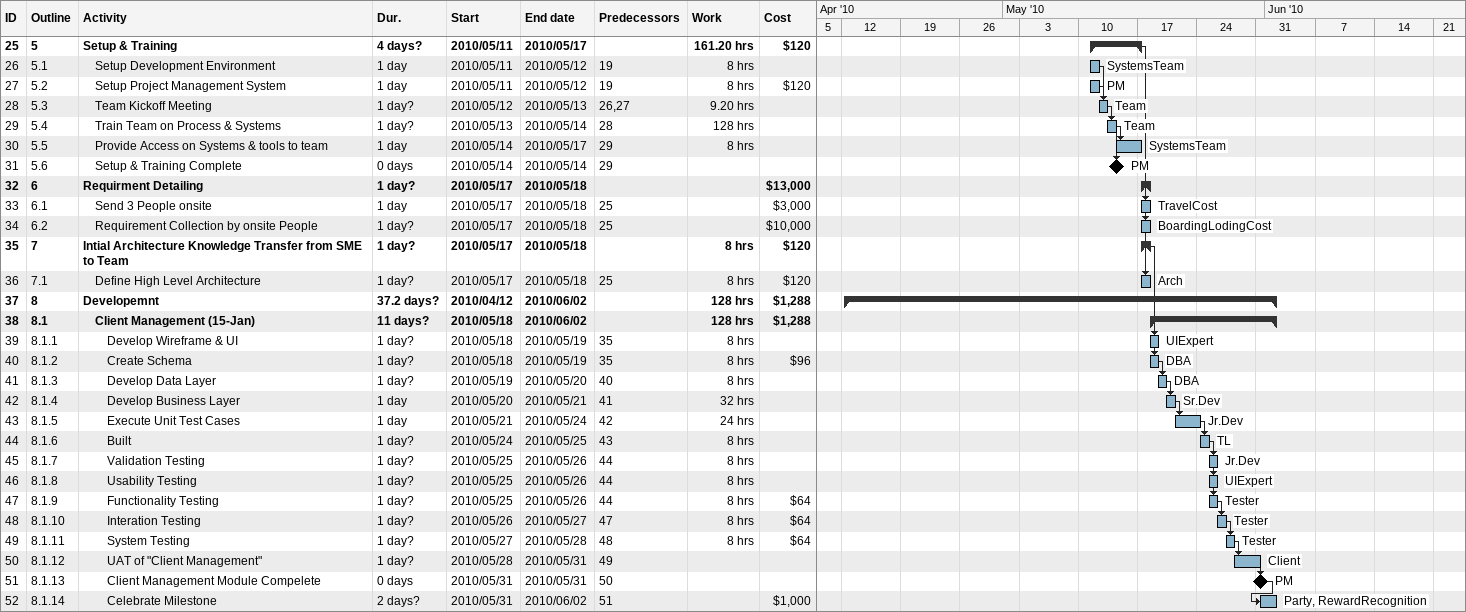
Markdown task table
| ID | WBS | Task | Duration | Start | Finish | Predecessors | Resources | Work (h) | Cost ($) |
|---|---|---|---|---|---|---|---|---|---|
| 25 | 5 | **Setup & Training** | 4d? | 2010-05-11 | 2010-05-17 |  |  | 161.20 | 120 |
| 26 | 5.1 | Setup Development Environment | 1d | 2010-05-11 | 2010-05-12 | 19 | SystemsTeam | 8 |  |
| 27 | 5.2 | Setup Project Management System | 1d | 2010-05-11 | 2010-05-12 | 19 | PM | 8 | 120 |
| 28 | 5.3 | Team Kickoff Meeting | 1d? | 2010-05-12 | 2010-05-13 | 26, 27 | Team | 9.20 |  |
| 29 | 5.4 | Train Team on Process & Systems | 1d? | 2010-05-13 | 2010-05-14 | 28 | Team | 128 |  |
| 30 | 5.5 | Provide Access on Systems & tools to team | 1d | 2010-05-14 | 2010-05-17 | 29 | SystemsTeam | 8 |  |
| 31 | 5.6 | Setup & Training Complete | 0d | 2010-05-14 | 2010-05-14 | 29 | PM |  |  |
| 32 | 6 | **Requirment Detailing** | 1d? | 2010-05-17 | 2010-05-18 |  |  |  | 13000 |
| 33 | 6.1 | Send 3 People onsite | 1d | 2010-05-17 | 2010-05-18 | 25 | TravelCost |  | 3000 |
| 34 | 6.2 | Requirement Collection by onsite People | 1d? | 2010-05-17 | 2010-05-18 | 25 | BoardingLodingCost |  | 10000 |
| 35 | 7 | **Intial Architecture Knowledge Transfer from SME to Team** | 1d? | 2010-05-17 | 2010-05-18 |  |  | 8 | 120 |
| 36 | 7.1 | Define High Level Architecture | 1d? | 2010-05-17 | 2010-05-18 | 25 | Arch | 8 | 120 |
| 37 | 8 | **Developemnt** | 37.2d? | 2010-04-12 | 2010-06-02 |  |  | 128 | 1288 |
| 38 | 8.1 | **Client Management (15-Jan)** | 11d? | 2010-05-18 | 2010-06-02 |  |  | 128 | 1288 |
| 39 | 8.1.1 | Develop Wireframe & UI | 1d? | 2010-05-18 | 2010-05-19 | 35 | UIExpert | 8 |  |
| 40 | 8.1.2 | Create Schema | 1d? | 2010-05-18 | 2010-05-19 | 35 | DBA | 8 | 96 |
| 41 | 8.1.3 | Develop Data Layer | 1d? | 2010-05-19 | 2010-05-20 | 40 | DBA | 8 |  |
| 42 | 8.1.4 | Develop Business Layer | 1d | 2010-05-20 | 2010-05-21 | 41 | Sr.Dev | 32 |  |
| 43 | 8.1.5 | Execute Unit Test Cases | 1d | 2010-05-21 | 2010-05-24 | 42 | Jr.Dev | 24 |  |
| 44 | 8.1.6 | Built | 1d? | 2010-05-24 | 2010-05-25 | 43 | TL | 8 |  |
| 45 | 8.1.7 | Validation Testing | 1d? | 2010-05-25 | 2010-05-26 | 44 | Jr.Dev | 8 |  |
| 46 | 8.1.8 | Usability Testing | 1d? | 2010-05-25 | 2010-05-26 | 44 | UIExpert | 8 |  |
| 47 | 8.1.9 | Functionality Testing | 1d? | 2010-05-25 | 2010-05-26 | 44 | Tester | 8 | 64 |
| 48 | 8.1.10 | Interation Testing | 1d? | 2010-05-26 | 2010-05-27 | 47 | Tester | 8 | 64 |
| 49 | 8.1.11 | System Testing | 1d? | 2010-05-27 | 2010-05-28 | 48 | Tester | 8 | 64 |
| 50 | 8.1.12 | UAT of "Client Management" | 1d? | 2010-05-28 | 2010-05-31 | 49 | Client |  |  |
| 51 | 8.1.13 | Client Management Module Compelete | 0d | 2010-05-31 | 2010-05-31 | 50 | PM |  |  |
| 52 | 8.1.14 | Celebrate Milestone | 2d? | 2010-05-31 | 2010-06-02 | 51 | Party, RewardRecognition |  | 1000 |
